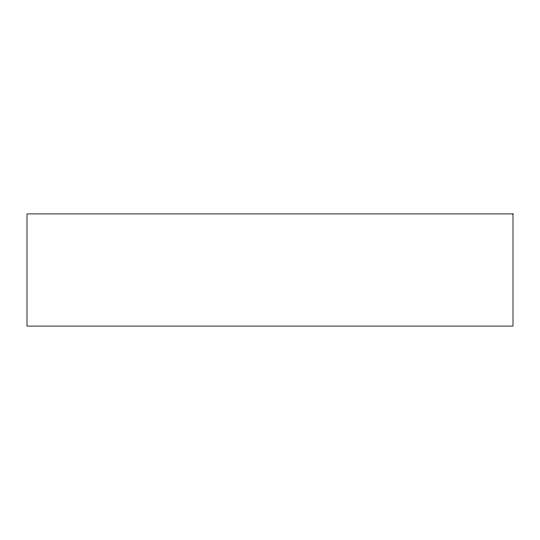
<?xml version="1.0" encoding="UTF-8"?>
<svg xmlns="http://www.w3.org/2000/svg" width="540" height="540" viewBox="0 0 540 540"><rect width="100%" height="100%" fill="white"/><g stroke="black" fill="none" stroke-linecap="round" stroke-linejoin="round"><path stroke-width="0.81" d="M513 213.921L27 213.921L27 326.079L513 326.079L513 213.921"/></g></svg>
